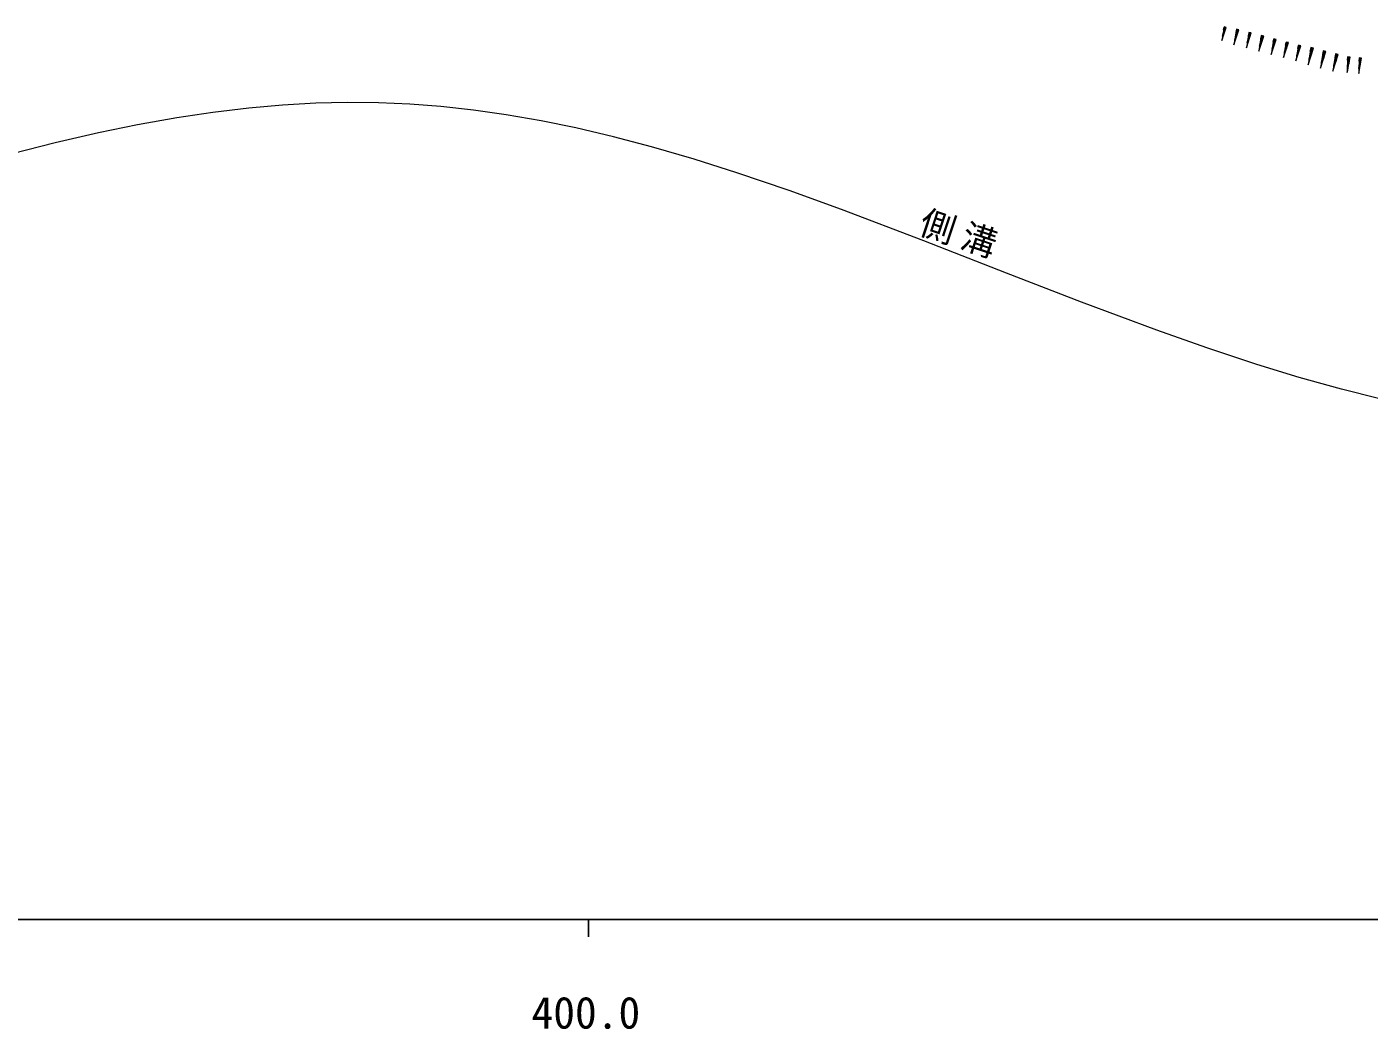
# Model space of a CAD drawing. Units: millimetres, scale not verified. Extents: x 40000 to 680000, y 20000 to 380000.
# Drawn here: x 435781 to 512769, y 198715 to 256171 of the extents above; entities that cross this region are included whole.
import ezdxf
from ezdxf.enums import TextEntityAlignment as Align

# ---------------------------------------------------------------- set-up
doc = ezdxf.new("R2010")
doc.units = ezdxf.units.MM
doc.header["$LTSCALE"] = 1000
for name, color, linetype, lineweight in [('M-TTL-BAND', 7, 'Continuous', 25), ('S-BGD', 1, 'Continuous', 13), ('S-BGD-HTXT', 6, 'Continuous', 13)]:
    doc.layers.add(name, color=color, linetype=linetype, lineweight=lineweight)
doc.styles.add('ＭＳ ゴシック', font='')
doc.styles.get('ＭＳ ゴシック').set_extended_font_data('MS Gothic')

msp = doc.modelspace()

# ---------------------------------------------------------------- linework, layer by layer
at = {"layer": 'M-TTL-BAND'}
for p, q in [((40000, 205000), (579000, 205000)), ((468000, 205000), (468000, 204000))]:
    msp.add_line(p, q, dxfattribs=at)
at = {"layer": 'S-BGD'}
for p, q in [((504449, 256171), (504317, 255380)), ((504317, 255380), (504569, 256142)), ((504505, 256143), (504336, 255456)), ((504364, 255636), (504490, 256147)), ((504474, 256151), (504393, 255823)), ((504395, 255628), (504521, 256139)), ((504421, 256003), (504459, 256154)), ((504569, 256142), (504449, 256171)), ((504533, 256136), (504452, 255808)), ((504513, 255981), (504550, 256132)), ((505163, 256038), (505015, 255147)), ((505015, 255147), (505298, 256005)), ((505227, 256006), (505036, 255233)), ((505068, 255436), (505210, 256010)), ((505192, 256015), (505101, 255645)), ((505103, 255427), (505244, 256002)), ((505132, 255849), (505175, 256019)), ((505298, 256005), (505163, 256038)), ((505258, 255998), (505166, 255629)), ((505235, 255823), (505277, 255994)), ((505873, 255854), (505725, 254964)), ((505725, 254964), (506009, 255821)), ((505937, 255822), (505746, 255049)), ((505778, 255252), (505920, 255826)), ((505902, 255831), (505811, 255462)), ((505813, 255243), (505955, 255818)), ((505843, 255665), (505885, 255835)), ((506009, 255821), (505873, 255854)), ((505968, 255815), (505876, 255445)), ((505945, 255639), (505987, 255810)), ((506583, 255670), (506435, 254780)), ((506435, 254780), (506719, 255637)), ((506647, 255638), (506456, 254865)), ((506488, 255068), (506630, 255643)), ((506612, 255647), (506521, 255278)), ((506523, 255059), (506665, 255634)), ((506553, 255481), (506595, 255651)), ((506719, 255637), (506583, 255670)), ((506678, 255631), (506587, 255262)), ((506655, 255455), (506697, 255626)), ((507293, 255486), (507145, 254596)), ((507145, 254596), (507429, 255453)), ((507357, 255454), (507166, 254681)), ((507198, 254884), (507340, 255459)), ((507322, 255463), (507231, 255094)), ((507233, 254876), (507375, 255450)), ((507263, 255297), (507305, 255467)), ((507429, 255453), (507293, 255486)), ((507388, 255447), (507297, 255078)), ((507365, 255272), (507407, 255442)), ((508003, 255303), (507855, 254412)), ((507855, 254412), (508139, 255269)), ((508067, 255271), (507876, 254497)), ((507908, 254700), (508050, 255275)), ((508032, 255279), (507941, 254910)), ((507943, 254692), (508085, 255266)), ((507973, 255113), (508015, 255283)), ((508139, 255269), (508003, 255303)), ((508098, 255263), (508007, 254894)), ((508075, 255088), (508117, 255258)), ((508713, 255119), (508565, 254228)), ((508565, 254228), (508849, 255085)), ((508777, 255087), (508586, 254313)), ((508618, 254516), (508760, 255091)), ((508742, 255095), (508651, 254726)), ((508653, 254508), (508795, 255082)), ((508683, 254929), (508725, 255100)), ((508849, 255085), (508713, 255119)), ((508808, 255079), (508717, 254710)), ((508785, 254904), (508828, 255074)), ((509428, 254985), (509263, 253996)), ((509263, 253996), (509578, 254948)), ((509499, 254950), (509287, 254090)), ((509322, 254316), (509479, 254954)), ((509460, 254959), (509359, 254549)), ((509361, 254307), (509518, 254945)), ((509394, 254775), (509441, 254964)), ((509578, 254948), (509428, 254985)), ((509533, 254941), (509432, 254531)), ((509508, 254747), (509555, 254936)), ((510138, 254801), (509973, 253812)), ((509973, 253812), (510288, 254764)), ((510209, 254766), (509997, 253907)), ((510032, 254132), (510190, 254771)), ((510170, 254775), (510069, 254365)), ((510071, 254123), (510228, 254761)), ((510104, 254591), (510151, 254780)), ((510288, 254764), (510138, 254801)), ((510243, 254757), (510142, 254347)), ((510218, 254563), (510265, 254752)), ((510848, 254617), (510683, 253628)), ((510683, 253628), (510998, 254580)), ((510919, 254582), (510707, 253723)), ((510742, 253948), (510900, 254587)), ((510880, 254591), (510779, 254181)), ((510781, 253939), (510938, 254577)), ((510814, 254407), (510861, 254596)), ((510998, 254580), (510848, 254617)), ((510953, 254574), (510852, 254163)), ((510928, 254379), (510975, 254568)), ((511536, 254457), (511516, 253554)), ((511516, 253554), (511674, 254443)), ((511604, 254434), (511524, 253642)), ((511527, 253847), (511586, 254436)), ((511568, 254438), (511530, 254060)), ((511532, 254265), (511550, 254440)), ((511674, 254443), (511536, 254457)), ((511563, 253844), (511621, 254433)), ((511635, 254431), (511597, 254053)), ((511638, 254255), (511655, 254429)), ((512195, 254395), (512175, 253493)), ((512175, 253493), (512334, 254381)), ((512263, 254372), (512184, 253580)), ((512186, 253785), (512245, 254374)), ((512227, 254376), (512190, 253998)), ((512192, 254203), (512209, 254378)), ((512334, 254381), (512195, 254395)), ((512222, 253782), (512281, 254371)), ((512295, 254369), (512257, 253991)), ((512297, 254193), (512315, 254367))]:
    msp.add_line(p, q, dxfattribs=at)
at = {"layer": 'S-BGD-HTXT'}
for p, q in [((452351, 251788), (450437, 251678)), ((454162, 251834), (452351, 251788)), ((455958, 251819), (454162, 251834)), ((457747, 251741), (455958, 251819)), ((446448, 251261), (444376, 250953)), ((448508, 251507), (446448, 251261)), ((450437, 251678), (448508, 251507)), ((459519, 251605), (457747, 251741)), ((461402, 251398), (459519, 251605)), ((463268, 251131), (461402, 251398)), ((465273, 250782), (463268, 251131)), ((442137, 250556), (439890, 250097)), ((444376, 250953), (442137, 250556)), ((467262, 250374), (465273, 250782)), ((469436, 249864), (467262, 250374)), ((437411, 249524), (434940, 248892)), ((439890, 250097), (437411, 249524)), ((471605, 249293), (469436, 249864)), ((474064, 248579), (471605, 249293)), ((476509, 247806), (474064, 248579)), ((479509, 246786), (476509, 247806)), ((482497, 245706), (479509, 246786)), ((487237, 243903), (482497, 245706)), ((491974, 242052), (487237, 243903)), ((496277, 240384), (491974, 242052)), ((500589, 238776), (496277, 240384)), ((503452, 237769), (500589, 238776)), ((506328, 236820), (503452, 237769)), ((508752, 236079), (506328, 236820)), ((511188, 235398), (508752, 236079)), ((513382, 234845), (511188, 235398))]:
    msp.add_line(p, q, dxfattribs=at)

# ---------------------------------------------------------------- texts
at = {"layer": 'M-TTL-BAND', "style": 'ＭＳ ゴシック'}
msp.add_text('400.0', height=1833, dxfattribs=at).set_placement((467844, 198195), align=Align.BOTTOM_CENTER)
at = {"layer": 'S-BGD-HTXT', "insert": (486805, 244204), "char_height": 1466, "attachment_point": 7, "rotation": 341.6, "style": 'ＭＳ ゴシック'}
msp.add_mtext('\\T1.25;側溝', dxfattribs=at)

doc.saveas('drawing.dxf')
